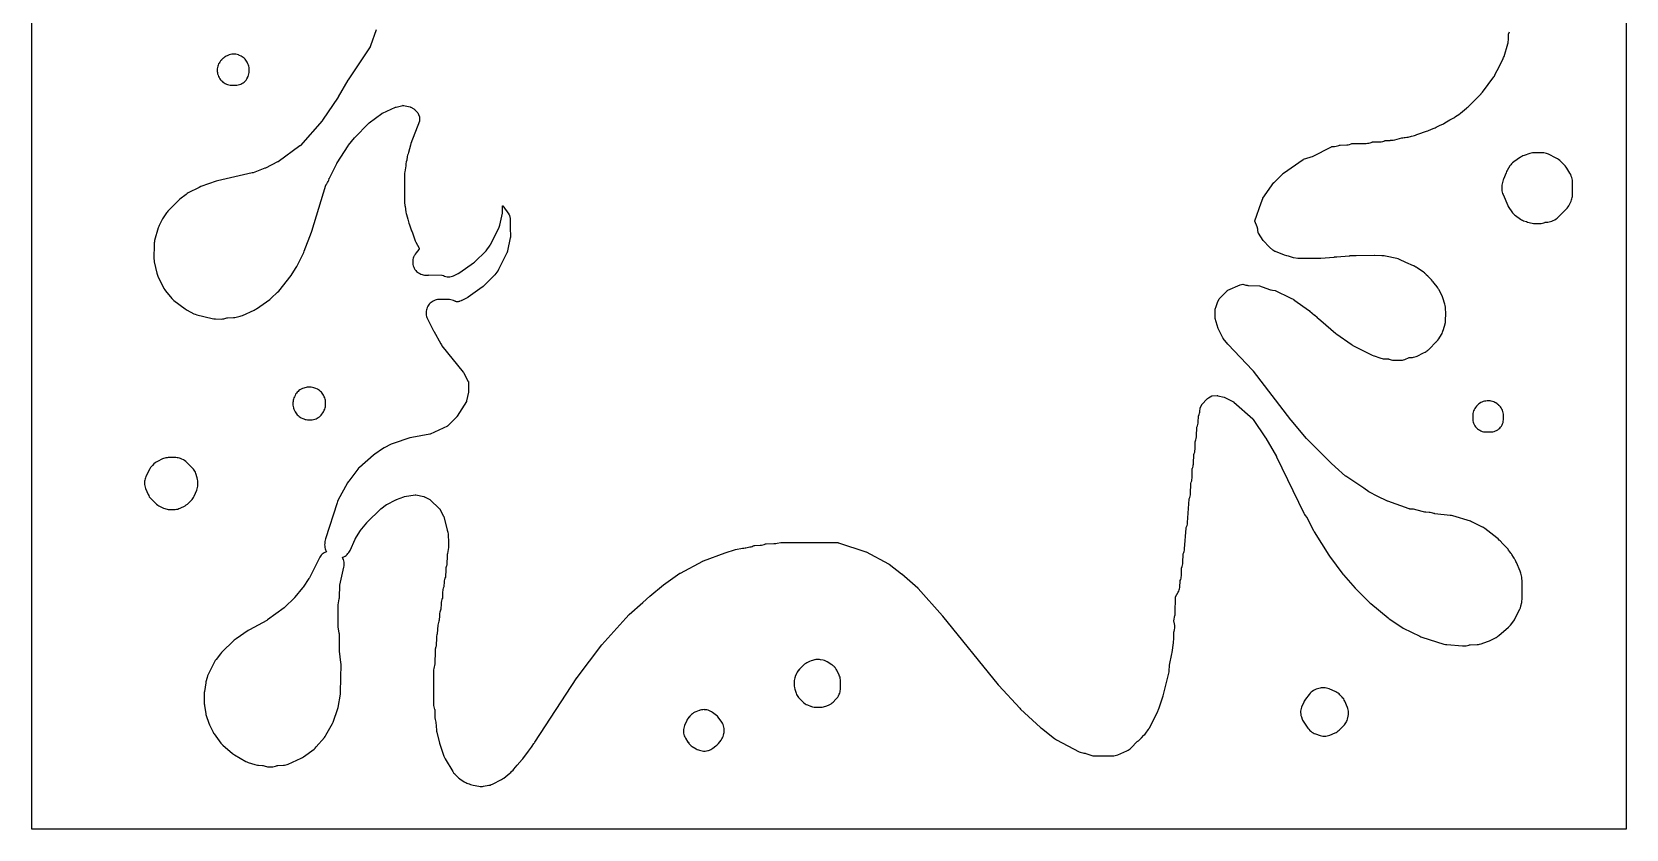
# Model space of a CAD drawing. Header units: millimetres. Extents: x 0 to 300, y 0 to 300.
# Drawn here: x 0 to 300, y 0 to 150 of the extents above; entities that cross this region are included whole.
import ezdxf

# ---------------------------------------------------------------- set-up
doc = ezdxf.new("R2010")
doc.units = ezdxf.units.MM
doc.layers.add('CUT', color=7, linetype='CONTINUOUS')

msp = doc.modelspace()

# ---------------------------------------------------------------- linework, layer by layer
at = {"layer": 'CUT'}
for points in [[(0.0614, 0), (0.0029, 0.0029), (0, 0.0614), (0, 299.9386), (0.0029, 299.9971), (0.0614, 300), (299.9021, 300), (299.9605, 299.9971), (299.9634, 299.9386), (299.9634, 0.0614), (299.9605, 0.0029), (299.9021, 0)], [(36.3685, 140.2598), (36.5913, 140.1548), (36.8235, 140.0722), (37.0627, 140.0129), (37.3065, 139.9774), (37.5526, 139.9661), (37.7738, 139.9669), (38.3242, 139.9675), (38.5762, 139.9805), (38.8255, 140.0189), (39.0698, 140.0822), (39.3064, 140.1697), (39.5329, 140.2807), (39.7472, 140.414), (39.9469, 140.5681), (40.13, 140.7416), (40.2948, 140.9327), (40.4394, 141.1394), (40.5625, 141.3597), (40.564, 141.3629), (40.5928, 141.41), (40.7003, 141.6332), (40.7851, 141.8658), (40.8465, 142.1057), (40.8839, 142.3505), (40.8968, 142.5978), (40.8976, 142.8586), (40.8881, 143.0839), (40.8856, 143.1025), (40.8855, 143.1046), (40.8779, 143.1604), (40.8583, 143.3073), (40.8571, 143.3127), (40.8548, 143.3293), (40.8039, 143.5503), (40.7331, 143.7658), (40.6432, 143.9739), (40.4927, 144.2828), (40.3803, 144.4885), (40.249, 144.6828), (40.1002, 144.864), (39.935, 145.0304), (39.7549, 145.1806), (39.5616, 145.3133), (39.3567, 145.4272), (39.3534, 145.4289), (39.0837, 145.5627), (38.9344, 145.6276), (38.8538, 145.6626), (38.8533, 145.6628), (38.8497, 145.6644), (38.6158, 145.7387), (38.6133, 145.7395), (38.6066, 145.7416), (38.3569, 145.7937), (38.1031, 145.82), (37.848, 145.8203), (37.5942, 145.7947), (37.3443, 145.7433), (37.101, 145.6667), (36.8667, 145.5657), (36.7508, 145.5085), (36.5681, 145.4206), (36.3389, 145.2953), (36.3133, 145.2775), (36.3074, 145.2742), (36.2655, 145.2444), (36.1241, 145.1466), (36.1066, 145.1316), (36.0907, 145.1203), (35.9957, 145.0363), (35.926, 144.9764), (35.9012, 144.9527), (35.8915, 144.9442), (35.8684, 144.9215), (35.7342, 144.7934), (35.6823, 144.7384), (35.6756, 144.7318), (35.6719, 144.7282), (35.647, 144.701), (35.5548, 144.6033), (35.5415, 144.5858), (35.4968, 144.5371), (35.3424, 144.3289), (35.2104, 144.1058), (35.138, 143.9675), (35.0368, 143.7494), (34.9571, 143.5226), (34.8995, 143.2892), (34.8645, 143.0513), (34.8526, 142.8112), (34.8638, 142.5711), (34.8981, 142.3331), (34.955, 142.0995), (35.0341, 141.8725), (35.1355, 141.6212), (35.241, 141.3932), (35.3689, 141.177), (35.5178, 140.9748), (35.6862, 140.7885), (35.6866, 140.7881), (35.7764, 140.6983), (35.959, 140.5329), (36.157, 140.3863)], [(278.4589, 116.1181), (278.6005, 115.9241), (278.76, 115.7445), (278.9361, 115.5811), (279.1269, 115.4354), (280.0852, 114.7741), (280.2761, 114.6546), (280.477, 114.5529), (280.6862, 114.4696), (281.1899, 114.295), (281.4236, 114.2265), (282.259, 114.0254), (282.552, 113.973), (282.8492, 113.9559), (283.7144, 113.9576), (283.9669, 113.9709), (284.2168, 114.0096), (284.4615, 114.0734), (284.6985, 114.1616), (284.7407, 114.1798), (284.7566, 114.1862), (284.7903, 114.1974), (284.8251, 114.2025), (284.8424, 114.204), (285.2244, 114.227), (285.48, 114.2557), (285.7312, 114.3104), (285.9755, 114.3907), (286.2103, 114.4957), (286.5451, 114.6665), (286.7712, 114.7972), (286.9824, 114.9508), (287.1764, 115.1256), (288.6917, 116.6408), (288.8727, 116.8426), (289.0308, 117.0628), (289.1641, 117.2988), (289.599, 118.1766), (289.6915, 118.3871), (289.7642, 118.6051), (289.8166, 118.8288), (289.8483, 119.0565), (289.8589, 119.2861), (289.8593, 121.8117), (289.8459, 122.0705), (289.8058, 122.3265), (289.7394, 122.577), (289.6407, 122.884), (289.5309, 123.1658), (289.388, 123.4322), (288.8332, 124.331), (288.6646, 124.5713), (288.469, 124.7902), (287.4702, 125.7839), (287.2718, 125.9612), (287.0557, 126.1165), (286.8243, 126.248), (285.3901, 126.9645), (285.1796, 127.0578), (284.9615, 127.1313), (284.7375, 127.1845), (284.5095, 127.2168), (284.2796, 127.228), (282.6087, 127.2325), (282.3451, 127.2193), (282.0844, 127.1784), (281.8295, 127.1102), (280.7807, 126.7695), (280.55, 126.6818), (280.3291, 126.5717), (280.1201, 126.4403), (278.8091, 125.5232), (278.6042, 125.3634), (278.417, 125.1832), (278.2495, 124.9845), (278.1036, 124.7695), (277.5729, 123.893), (277.4697, 123.7048), (277.383, 123.5085), (276.9132, 122.3068), (276.8572, 122.1482), (276.7013, 121.6536), (276.6359, 121.4005), (276.5972, 121.142), (276.5858, 120.8808), (276.5902, 120.3618), (276.6051, 120.1095), (276.6454, 119.8599), (276.7107, 119.6157), (276.8004, 119.3794), (277.6887, 117.3527), (277.7817, 117.1628), (277.8904, 116.9815)], [(51.6106, 77.0487), (51.8353, 77.0183), (52.0618, 77.0085), (52.4907, 77.0092), (52.7392, 77.022), (52.9852, 77.0595), (53.2262, 77.1212), (53.4599, 77.2065), (53.684, 77.3147), (53.8962, 77.4446), (54.0944, 77.595), (54.2767, 77.7643), (54.4141, 77.9052), (54.585, 78.0999), (54.7349, 78.3111), (54.8621, 78.5368), (55.0014, 78.8168), (55.0944, 79.0278), (55.1677, 79.2464), (55.2204, 79.4708), (55.2523, 79.6991), (55.263, 79.9294), (55.2631, 80.2319), (55.2525, 80.4622), (55.2208, 80.6906), (55.1681, 80.9151), (55.095, 81.1338), (55.0021, 81.3448), (54.8622, 81.6264), (54.7492, 81.8297), (54.6177, 82.0215), (54.469, 82.2004), (54.3043, 82.3646), (54.125, 82.5128), (53.9328, 82.6438), (53.7292, 82.7563), (53.4552, 82.8914), (53.2455, 82.9832), (53.0283, 83.0554), (52.8054, 83.1074), (52.5786, 83.1388), (52.35, 83.1494), (52.0432, 83.1495), (51.8896, 83.1424), (51.8128, 83.1389), (51.7944, 83.1363), (51.5844, 83.1072), (51.36, 83.0545), (51.359, 83.0542), (51.1413, 82.9814), (50.9302, 82.8885), (50.6519, 82.7502), (50.6487, 82.7486), (50.4454, 82.6355), (50.2535, 82.5041), (50.0747, 82.3554), (49.9104, 82.1907), (49.7622, 82.0114), (49.6313, 81.8192), (49.5188, 81.6156), (49.3882, 81.3508), (49.2951, 81.1378), (49.2915, 81.1294), (49.219, 80.9138), (49.1664, 80.6925), (49.1342, 80.4673), (49.1226, 80.2402), (49.121, 79.9657), (49.1302, 79.7364), (49.1604, 79.509), (49.2113, 79.2853), (49.2198, 79.2594), (49.2319, 79.2092), (49.3058, 78.9923), (49.3994, 78.783), (49.527, 78.5292), (49.6414, 78.3261), (49.7741, 78.1345), (49.9241, 77.9561), (50.0901, 77.7924), (50.2706, 77.645), (50.4641, 77.5149), (50.6688, 77.4035), (50.9658, 77.2593), (51.1741, 77.1697), (51.3896, 77.0993)], [(271.7964, 75.5092), (271.8137, 75.4928), (271.8238, 75.4814), (271.9289, 75.3839), (271.9781, 75.3373), (271.9838, 75.333), (272.0064, 75.312), (272.205, 75.1616), (272.4176, 75.0317), (272.642, 74.9236), (272.8761, 74.8383), (273.1175, 74.7768), (273.3638, 74.7396), (273.6126, 74.7272), (274.4089, 74.7269), (274.6538, 74.7389), (274.8964, 74.7748), (275.1343, 74.8343), (275.3652, 74.9168), (275.5869, 75.0216), (275.7973, 75.1475), (275.9944, 75.2935), (276.1762, 75.4581), (276.341, 75.6396), (276.4872, 75.8365), (276.6134, 76.0467), (276.7185, 76.2683), (276.8013, 76.4992), (276.8611, 76.737), (276.8973, 76.9795), (276.9095, 77.2244), (276.9095, 77.2296), (276.9101, 77.7661), (276.9101, 77.8075), (276.8974, 78.0619), (276.8589, 78.3136), (276.7949, 78.5601), (276.7063, 78.7989), (276.5937, 79.0273), (276.4586, 79.2432), (276.3021, 79.4441), (276.1261, 79.6282), (276.0246, 79.724), (276.0088, 79.7401), (275.9985, 79.7485), (275.8555, 79.8835), (275.6736, 80.0394), (275.4776, 80.1772), (275.2693, 80.2956), (275.0506, 80.3935), (274.8236, 80.47), (274.5903, 80.5244), (274.3528, 80.5563), (274.1134, 80.5653), (273.816, 80.5621), (273.5652, 80.5469), (273.3172, 80.5065), (273.0745, 80.4415), (272.8396, 80.3525), (272.6156, 80.2407), (272.6147, 80.2403), (272.4023, 80.1061), (272.2045, 79.9512), (272.0231, 79.7773), (271.8099, 79.5512), (271.8062, 79.5472), (271.6401, 79.3519), (271.4949, 79.1405), (271.3721, 78.9154), (271.2729, 78.6789), (271.1986, 78.4335), (271.1498, 78.1817), (271.127, 77.9263), (271.1046, 77.3315), (271.1077, 77.0813), (271.1358, 76.8327), (271.1886, 76.5882), (271.2656, 76.3502), (271.366, 76.121), (271.4887, 75.903), (271.6327, 75.6984)], [(22.2368, 62.3566), (22.3941, 62.1824), (23.253, 61.3172), (23.4514, 61.1377), (23.6678, 60.9804), (23.8998, 60.8471), (24.7739, 60.4054), (24.9841, 60.3111), (25.2021, 60.2365), (25.426, 60.1824), (25.6539, 60.149), (25.8839, 60.1368), (26.7533, 60.1307), (26.9851, 60.1399), (27.2149, 60.1704), (27.441, 60.2222), (27.6613, 60.2947), (27.8739, 60.3872), (28.8139, 60.8494), (29.0524, 60.9834), (29.2748, 61.1426), (29.4785, 61.3251), (30.0002, 61.8468), (30.1589, 62.0212), (30.3005, 62.2099), (30.4237, 62.411), (30.5273, 62.6229), (31.0356, 63.799), (31.1228, 64.032), (31.1864, 64.2726), (31.2258, 64.5183), (31.2405, 64.7667), (31.2454, 65.2727), (31.2334, 65.5428), (31.1923, 65.8099), (31.1226, 66.0711), (30.8416, 66.9334), (30.759, 67.1518), (30.6563, 67.3616), (30.5345, 67.561), (30.3946, 67.748), (30.2378, 67.9212), (29.1697, 68.996), (28.9666, 69.1791), (28.7448, 69.3389), (28.5069, 69.4736), (28.1857, 69.6328), (27.9763, 69.7249), (27.7593, 69.7975), (27.5366, 69.85), (27.31, 69.8819), (27.0815, 69.8929), (25.6713, 69.8964), (25.4459, 69.8868), (25.2223, 69.8569), (25.0024, 69.807), (24.7878, 69.7374), (24.5803, 69.6488), (23.6346, 69.1934), (23.3936, 69.0605), (23.1687, 68.902), (22.9626, 68.7196), (22.6719, 68.4325), (22.4903, 68.2326), (22.3313, 68.0143), (22.1968, 67.7802), (21.4589, 66.318), (21.3648, 66.1081), (21.2904, 65.8904), (21.2364, 65.6668), (21.2031, 65.4392), (21.1909, 65.2094), (21.1899, 65.0745), (21.2014, 64.8166), (21.2394, 64.5613), (21.3036, 64.3112), (21.3932, 64.0692), (21.8718, 62.9561), (21.9745, 62.7451), (22.0965, 62.5447)], [(143.4897, 26.5894), (143.4933, 26.5682), (143.5631, 26.3156), (143.811, 25.5729), (143.8936, 25.3585), (143.9956, 25.1527), (144.116, 24.9571), (144.2539, 24.7734), (144.4081, 24.6031), (145.0861, 23.92), (145.2741, 23.749), (145.4784, 23.5979), (145.6971, 23.4684), (145.9278, 23.3617), (146.4808, 23.1394), (146.5441, 23.1174), (146.706, 23.0611), (146.8629, 23.0228), (146.9376, 23.0046), (147.1735, 22.9704), (147.4116, 22.9589), (148.4525, 22.9581), (148.6871, 22.969), (148.9197, 23.0018), (149.1482, 23.0564), (149.3706, 23.1321), (149.9068, 23.3433), (150.1401, 23.4493), (150.3613, 23.5787), (150.5681, 23.7299), (150.7583, 23.9016), (151.2831, 24.4264), (151.4673, 24.6321), (151.6277, 24.8569), (151.7622, 25.0981), (151.8987, 25.3777), (151.9888, 25.586), (152.0597, 25.8015), (152.1107, 26.0226), (152.1415, 26.2475), (152.1518, 26.4741), (152.1516, 27.8913), (152.1412, 28.1183), (152.1103, 28.3433), (152.0591, 28.5646), (151.988, 28.7804), (151.8976, 28.9888), (151.461, 29.8821), (151.3402, 30.1009), (151.2855, 30.18), (151.1981, 30.3065), (151.124, 30.3936), (151.0361, 30.497), (151.031, 30.5024), (151.0292, 30.5044), (150.9358, 30.5952), (150.8702, 30.6591), (150.7747, 30.7367), (150.6981, 30.7991), (150.6233, 30.8496), (150.5143, 30.9233), (149.6464, 31.4551), (149.64, 31.4591), (149.3952, 31.591), (149.1372, 31.6948), (148.8693, 31.7694), (148.4123, 31.8697), (148.1846, 31.9087), (147.9543, 31.9265), (147.7233, 31.923), (147.4936, 31.8982), (147.4785, 31.8951), (147.4761, 31.8949), (147.3255, 31.8641), (147.2673, 31.8523), (147.2655, 31.8519), (147.2522, 31.8492), (146.8648, 31.7514), (146.597, 31.6676), (146.3402, 31.5543), (146.3392, 31.5538), (145.8235, 31.2906), (145.8229, 31.2904), (145.6039, 31.1643), (145.3988, 31.0167), (145.2096, 30.8492), (144.441, 30.0963), (144.275, 29.917), (144.272, 29.913), (144.2696, 29.9104), (144.1217, 29.7151), (143.9936, 29.5062), (143.8866, 29.2857), (143.6302, 28.6842), (143.6226, 28.6633), (143.5385, 28.4363), (143.4756, 28.1951), (143.4371, 27.9488), (143.4233, 27.6999), (143.4204, 27.1779), (143.4335, 26.908), (143.4757, 26.6411)], [(239.0104, 20.7097), (239.092, 20.5081), (239.1909, 20.3145), (239.3061, 20.1301), (240.0818, 19.0021), (240.2505, 18.7837), (240.4422, 18.5852), (240.6547, 18.4091), (240.8405, 18.2716), (241.0541, 18.1298), (241.2811, 18.0107), (241.5191, 17.9155), (242.4155, 17.6091), (242.6681, 17.5374), (242.9269, 17.4925), (243.1889, 17.475), (243.4513, 17.4851), (243.7112, 17.5227), (243.9657, 17.5873), (244.212, 17.6783), (245.2111, 18.1081), (245.4187, 18.209), (245.6161, 18.3286), (245.8016, 18.4659), (245.9736, 18.6197), (246.813, 19.4429), (246.9726, 19.6148), (247.1154, 19.8009), (247.24, 19.9995), (247.2671, 20.0475), (247.3679, 20.2466), (247.4507, 20.4539), (247.5146, 20.6677), (247.6662, 21.2725), (247.7223, 21.5732), (247.7413, 21.8785), (247.7413, 21.9268), (247.7287, 22.1794), (247.6907, 22.4294), (247.6276, 22.6742), (247.5401, 22.9115), (247.0403, 24.0808), (246.9406, 24.2872), (246.8225, 24.4836), (246.6868, 24.6684), (246.5348, 24.84), (246.1161, 25.2711), (245.9447, 25.4317), (245.759, 25.5755), (245.5606, 25.7013), (245.3513, 25.8079), (244.0947, 26.3751), (243.8539, 26.4691), (243.6047, 26.5378), (243.3497, 26.5803), (243.0917, 26.5963), (243.038, 26.5969), (242.8228, 26.5898), (242.609, 26.5642), (242.3982, 26.5204), (241.897, 26.3933), (241.631, 26.3098), (241.3759, 26.1973), (241.135, 26.057), (240.9209, 25.9159), (240.7005, 25.7524), (240.4992, 25.5658), (240.3197, 25.3583), (239.6339, 24.4716), (239.5072, 24.292), (239.3968, 24.102), (239.3035, 23.9029), (238.9036, 22.9423), (238.8155, 22.6948), (238.7539, 22.4394), (238.7194, 22.179), (238.7125, 21.9164), (238.7331, 21.6546), (238.7811, 21.3963), (238.8559, 21.1445)], [(123.6182, 16.1189), (123.7265, 15.9905), (123.7929, 15.9251), (123.8905, 15.829), (124.0686, 15.6832), (124.2594, 15.5544), (124.9779, 15.1162), (125.1833, 15.0038), (125.3983, 14.9111), (125.621, 14.8389), (125.8587, 14.774), (126.1208, 14.7173), (126.3875, 14.689), (126.6557, 14.6895), (126.9223, 14.7187), (127.1842, 14.7762), (127.2921, 14.8061), (127.5137, 14.8787), (127.7276, 14.9717), (127.9319, 15.0842), (128.1248, 15.2152), (128.7022, 15.6481), (128.8777, 15.7926), (129.0394, 15.9524), (129.1858, 16.1263), (129.6736, 16.7619), (129.8202, 16.9747), (129.944, 17.2016), (130.0437, 17.4401), (130.1182, 17.6875), (130.1854, 17.9611), (130.2317, 18.198), (130.2548, 18.4384), (130.2546, 18.6798), (130.2312, 18.9201), (130.1847, 19.157), (130.115, 19.4393), (130.0427, 19.6793), (129.9469, 19.9108), (129.8283, 20.1316), (129.6882, 20.3394), (129.277, 20.8879), (129.1325, 21.0634), (128.9727, 21.2251), (128.7988, 21.3715), (128.0823, 21.9214), (127.8519, 22.0787), (127.6054, 22.2093), (127.3459, 22.3116), (127.2184, 22.3538), (126.9825, 22.4192), (126.7414, 22.4613), (126.5704, 22.4741), (126.4973, 22.4796), (126.2525, 22.4739), (126.0095, 22.4443), (125.9834, 22.4385), (125.7706, 22.3911), (125.6179, 22.3411), (125.538, 22.3148), (124.9539, 22.091), (124.948, 22.0887), (124.7182, 21.9871), (124.4998, 21.863), (124.2949, 21.7175), (124.1057, 21.5523), (123.8059, 21.2626), (123.6437, 21.0904), (123.6265, 21.0682), (123.5979, 21.0375), (123.4527, 20.8483), (123.3261, 20.646), (123.2194, 20.4327), (122.7917, 19.4642), (122.7039, 19.236), (122.6389, 19.0003), (122.5972, 18.7593), (122.5793, 18.5154), (122.5852, 18.271), (122.6151, 18.0282), (122.6685, 17.7896), (122.7449, 17.5573), (122.8437, 17.3336), (122.9638, 17.1207), (122.9687, 17.1129), (123.4465, 16.3553), (123.4636, 16.3307), (123.5781, 16.1665)]]:
    msp.add_lwpolyline(points, close=True, dxfattribs=at)
msp.add_lwpolyline([(64.7829, 150.3714), (63.7065, 147.3475), (63.6979, 147.3254), (63.6536, 147.2366), (63.6411, 147.2165), (59.528, 141.0025), (59.455, 140.8853), (57.642, 137.7873), (57.6226, 137.7553), (57.6022, 137.7238), (54.704, 133.407), (54.659, 133.3444), (54.6102, 133.2848), (50.5425, 128.6312), (50.5273, 128.6148), (50.4581, 128.5518), (50.4403, 128.5383), (46.3192, 125.5737), (46.3149, 125.5708), (46.2486, 125.5303), (46.2325, 125.5218), (43.9622, 124.3842), (43.9038, 124.3569), (43.8441, 124.3327), (41.6367, 123.5063), (41.5567, 123.4795), (41.4751, 123.4583), (34.9445, 122.0036), (34.6426, 121.9161), (31.7579, 120.8794), (31.4535, 120.7466), (29.4227, 119.6947), (29.2089, 119.5702), (29.0085, 119.4252), (27.8622, 118.5059), (27.6519, 118.3168), (25.5933, 116.2429), (25.4626, 116.1006), (25.3432, 115.9487), (24.8011, 115.2004), (24.6892, 115.0321), (24.5912, 114.8553), (23.9508, 113.5798), (23.856, 113.3668), (23.7815, 113.1459), (23.0913, 110.7342), (23.0396, 110.5173), (23.0074, 110.2966), (22.9949, 110.074), (22.9641, 107.2903), (22.9772, 107.006), (23.0224, 106.725), (23.4906, 104.5985), (23.544, 104.3967), (23.614, 104.2), (23.7002, 104.0099), (24.851, 101.7291), (24.9841, 101.4972), (25.1411, 101.2808), (26.3009, 99.8504), (26.5059, 99.6268), (26.7365, 99.4296), (28.8109, 97.8636), (28.9983, 97.7351), (29.1966, 97.6241), (30.4917, 96.9747), (30.7457, 96.8645), (31.0103, 96.783), (33.9417, 96.0557), (34.2304, 96.0019), (34.5234, 95.9822), (35.6338, 95.9732), (35.8607, 95.9817), (36.0859, 96.0107), (36.3076, 96.06), (36.5238, 96.1293), (36.6818, 96.1879), (36.7014, 96.1946), (36.7434, 96.2052), (36.7863, 96.2114), (36.8069, 96.2127), (37.955, 96.2542), (38.2061, 96.276), (38.4537, 96.323), (39.1904, 96.5016), (39.407, 96.5646), (39.617, 96.6468), (41.8181, 97.6254), (42.0382, 97.7367), (42.2464, 97.869), (44.7482, 99.6392), (45.031, 99.8722), (46.2166, 101.0047), (46.4377, 101.2454), (48.8085, 104.1922), (48.9949, 104.4575), (49.7523, 105.6992), (49.8529, 105.8808), (51.1632, 108.4949), (51.2613, 108.717), (52.6422, 112.3039), (52.7017, 112.4773), (55.3359, 121.1743), (55.3412, 121.1903), (55.3543, 121.2232), (55.3728, 121.2529), (55.3827, 121.2669), (55.5018, 121.4266), (55.645, 121.6408), (55.7654, 121.8687), (55.8618, 122.1077), (55.933, 122.3554), (55.9432, 122.3995), (55.9569, 122.4452), (55.9665, 122.4694), (55.9769, 122.4914), (57.353, 125.2387), (57.3834, 125.2956), (57.4169, 125.3509), (59.4849, 128.5716), (59.522, 128.6261), (59.562, 128.6784), (60.6711, 130.0517), (60.7114, 130.0992), (60.7542, 130.1445), (63.346, 132.7539), (63.4104, 132.8141), (63.4789, 132.8695), (65.84, 134.6401), (65.8578, 134.6526), (65.9364, 134.6989), (65.956, 134.7084), (68.4474, 135.8224), (68.4628, 135.8288), (68.5288, 135.8518), (68.5448, 135.8563), (69.7884, 136.1739), (69.8068, 136.1781), (69.8458, 136.1841), (69.8848, 136.1786), (69.9033, 136.1746), (71.1455, 135.874), (71.1683, 135.8677), (71.2613, 135.8328), (71.2826, 135.8226), (71.8669, 135.5182), (71.8853, 135.508), (71.9219, 135.4836), (71.9443, 135.4648), (71.9556, 135.4554), (71.9706, 135.4407), (72.0154, 135.3941), (72.5379, 134.8518), (72.5519, 134.8364), (72.5787, 134.8019), (72.6016, 134.7647), (72.6111, 134.7462), (72.8909, 134.1597), (72.8989, 134.1418), (72.9128, 134.1032), (72.9186, 134.0627), (72.9199, 134.0431), (72.936, 133.6537), (72.9489, 133.3438), (72.9492, 133.3241), (72.9468, 133.2831), (72.9361, 133.2435), (72.9296, 133.2249), (71.3126, 128.9729), (71.2236, 128.6888), (70.8783, 127.3035), (70.7727, 127.033), (70.6926, 126.7923), (70.6373, 126.5447), (70.5242, 125.8825), (70.4399, 125.5441), (70.379, 125.1975), (70.3354, 124.7766), (70.1414, 123.641), (70.1149, 123.4331), (70.1058, 123.2238), (70.1048, 122.5539), (70.0962, 122.471), (70.0832, 122.1752), (70.1024, 120.9034), (70.0985, 118.1549), (70.1234, 117.7997), (70.139, 117.6894), (70.1442, 117.5654), (70.1932, 117.2669), (70.2088, 117.1984), (70.3682, 116.0762), (70.41, 115.8542), (70.4717, 115.6369), (70.4727, 115.6339), (70.4736, 115.6308), (70.7605, 114.7685), (70.9339, 114.005), (71.022, 113.7053), (71.4253, 112.5946), (71.5212, 112.3665), (71.6212, 112.1819), (72.0534, 110.883), (72.1358, 110.6687), (72.2376, 110.4629), (72.8755, 109.3087), (72.9004, 109.2582), (72.9004, 109.2556), (72.8835, 109.1996), (72.8753, 109.1764), (72.8737, 109.1721), (72.8701, 109.1618), (72.8619, 109.1385), (72.8556, 109.1219), (72.8403, 109.0886), (72.8195, 109.0588), (72.8083, 109.0448), (72.2881, 108.4256), (72.1163, 108.1954), (71.9721, 107.9471), (71.921, 107.8462), (71.8225, 107.6259), (71.7457, 107.3972), (71.6913, 107.1621), (71.6598, 106.9228), (71.6516, 106.6817), (71.6666, 106.4408), (71.7048, 106.2025), (71.7657, 105.9691), (71.8489, 105.7425), (71.9536, 105.5251), (72.0787, 105.3188), (72.2232, 105.1254), (72.3856, 104.947), (72.5644, 104.785), (72.7581, 104.641), (72.9647, 104.5163), (73.1824, 104.4122), (73.4091, 104.3295), (73.6427, 104.269), (73.8811, 104.2314), (74.122, 104.2169), (74.3631, 104.2258), (74.5953, 104.2568), (74.6373, 104.2605), (74.6559, 104.2608), (77.1057, 104.2448), (77.1259, 104.2441), (77.1674, 104.2396), (77.2071, 104.2267), (77.2258, 104.219), (77.4183, 104.1339), (77.6491, 104.0453), (77.8874, 103.9799), (78.131, 103.9384), (78.3776, 103.9211), (78.6246, 103.9282), (78.8698, 103.9597), (79.1106, 104.0153), (79.3448, 104.0944), (79.57, 104.1962), (80.234, 104.5368), (80.5384, 104.7214), (83.1207, 106.5514), (83.2751, 106.6701), (83.4198, 106.8004), (85.342, 108.673), (85.4933, 108.8341), (85.6298, 109.0079), (86.1125, 109.6818), (86.2222, 109.8486), (86.3182, 110.0236), (87.8327, 113.0662), (87.9175, 113.2559), (87.9862, 113.452), (88.0384, 113.6531), (88.524, 115.9043), (88.5689, 116.1941), (88.5796, 116.4871), (88.563, 117.229), (88.5644, 117.2818), (88.5975, 117.2406), (89.7352, 115.6746), (89.771, 115.6226), (89.7843, 115.6022), (89.8459, 115.4964), (89.8951, 115.3881), (89.9331, 115.2755), (89.9595, 115.1596), (89.9746, 115.038), (89.9764, 115.0137), (89.9794, 114.9507), (90.0208, 113.0947), (90.0546, 111.5756), (90.0541, 111.5023), (90.0531, 111.4741), (90.0392, 111.3282), (90.0348, 111.3003), (90.0215, 111.2282), (89.492, 108.7734), (89.48, 108.7229), (89.475, 108.7035), (89.4456, 108.6069), (89.4083, 108.5132), (89.4001, 108.4949), (89.3779, 108.4479), (87.7954, 105.2686), (87.7723, 105.2244), (87.763, 105.2075), (87.7116, 105.122), (87.701, 105.1059), (87.6727, 105.0648), (87.1035, 104.2701), (87.0704, 104.2259), (87.0572, 104.2092), (86.9852, 104.1254), (86.9706, 104.1098), (86.9319, 104.0704), (84.9276, 102.1179), (84.8921, 102.0846), (84.8781, 102.072), (84.8033, 102.0097), (84.7884, 101.9982), (84.7492, 101.9693), (82.112, 100.1005), (82.0376, 100.0516), (81.9702, 100.0107), (81.8925, 99.9673), (80.9184, 99.4676), (80.8617, 99.4403), (80.8108, 99.4173), (80.7527, 99.3929), (80.5424, 99.3106), (80.4845, 99.2895), (80.4619, 99.282), (80.3468, 99.2495), (80.2324, 99.2292), (80.1166, 99.2203), (80.0005, 99.2228), (79.8852, 99.2367), (79.7718, 99.2619), (79.6582, 99.2993), (79.636, 99.3078), (79.579, 99.3313), (79.3133, 99.4487), (79.0743, 99.54), (78.8272, 99.6064), (78.5746, 99.6472), (78.3192, 99.662), (76.7882, 99.672), (76.5536, 99.6626), (76.3209, 99.6311), (76.0921, 99.5779), (75.8694, 99.5035), (75.757, 99.46), (75.5335, 99.3607), (75.3207, 99.2399), (75.1207, 99.0989), (74.9355, 98.9391), (74.7668, 98.7619), (74.6162, 98.569), (74.4852, 98.3624), (74.375, 98.1439), (74.2867, 97.9158), (74.2211, 97.68), (74.1789, 97.439), (74.1604, 97.1951), (74.1659, 96.9505), (74.1952, 96.7076), (74.2482, 96.4687), (74.3242, 96.2361), (74.4227, 96.0121), (75.5435, 93.7666), (75.5982, 93.6631), (76.9299, 91.281), (77.0401, 91.102), (77.1649, 90.9329), (81.1362, 86.0017), (81.1467, 85.988), (81.187, 85.9278), (81.1957, 85.9128), (82.1079, 84.2476), (82.1168, 84.2303), (82.1326, 84.1929), (82.1367, 84.1526), (82.1371, 84.1331), (82.1357, 82.3363), (82.1352, 82.3166), (82.1268, 82.2345), (82.1234, 82.2151), (81.7884, 80.5833), (81.7846, 80.5668), (81.7745, 80.533), (81.759, 80.5017), (81.7504, 80.487), (80.0473, 77.7002), (80.0348, 77.6809), (79.9752, 77.6052), (79.9595, 77.5885), (78.2617, 75.8865), (78.2493, 75.8746), (78.2217, 75.8515), (78.1908, 75.8337), (78.1752, 75.8261), (74.9547, 74.3357), (74.9395, 74.329), (74.9067, 74.3171), (74.876, 74.3088), (74.852, 74.3039), (71.4626, 73.6945), (71.1129, 73.6051), (67.9495, 72.5483), (67.6194, 72.4111), (66.2574, 71.7268), (65.9834, 71.5667), (64.5143, 70.5776), (64.2501, 70.3727), (61.6387, 68.0526), (61.47, 67.8879), (61.3176, 67.708), (59.6122, 65.491), (59.4966, 65.3277), (59.3945, 65.1555), (57.594, 61.8249), (57.4934, 61.6162), (57.4126, 61.3992), (55.2407, 54.6239), (55.1734, 54.3678), (55.1335, 54.106), (55.0951, 53.7175), (55.0831, 53.4751), (55.0946, 53.2327), (55.1295, 52.9925), (55.1876, 52.7569), (55.2682, 52.528), (55.3707, 52.308), (55.4427, 52.186), (55.234, 52.1023), (55.0193, 51.9909), (54.8163, 51.8593), (54.627, 51.7087), (54.4532, 51.5406), (54.2964, 51.3564), (54.1582, 51.1579), (54.0397, 50.947), (52.2168, 47.2977), (52.1796, 47.2288), (52.1379, 47.1624), (51.0163, 45.4961), (50.9827, 45.4487), (50.9469, 45.4029), (49.4778, 43.6165), (49.435, 43.5673), (49.3897, 43.5205), (47.5888, 41.7562), (47.526, 41.6989), (47.4593, 41.6461), (44.3371, 39.3464), (44.2658, 39.2977), (44.1913, 39.2542), (40.9275, 37.503), (40.7096, 37.3715), (38.42, 35.8241), (38.2397, 35.6901), (38.0721, 35.5404), (35.7, 33.2212), (35.4814, 32.9774), (34.6504, 31.919), (34.5066, 31.7158), (34.3838, 31.4994), (33.1576, 29.0639), (33.0474, 28.8111), (32.9656, 28.5477), (32.7577, 27.7183), (32.7124, 27.4951), (32.4602, 25.8768), (32.4374, 25.6791), (32.4304, 25.4803), (32.4393, 23.5628), (32.4479, 23.3665), (32.4719, 23.1715), (32.7049, 21.7448), (32.7454, 21.5474), (32.8016, 21.354), (33.2762, 19.9365), (33.4146, 19.6046), (34.0992, 18.2469), (34.1963, 18.0721), (34.3071, 17.9056), (35.5479, 16.1932), (35.7318, 15.9682), (35.9406, 15.766), (37.7209, 14.2322), (37.9172, 14.0795), (38.1277, 13.9469), (40.2553, 12.751), (40.4717, 12.6428), (40.6975, 12.556), (41.9718, 12.1359), (42.1958, 12.0735), (42.4246, 12.0321), (42.6562, 12.0121), (43.392, 11.9832), (43.4125, 11.9818), (43.455, 11.9756), (43.4966, 11.965), (43.516, 11.9584), (43.7061, 11.8878), (43.9175, 11.8198), (44.134, 11.7709), (44.354, 11.7413), (44.5758, 11.7314), (45.1364, 11.7313), (45.3637, 11.7416), (45.5891, 11.7725), (45.8108, 11.8238), (46.0269, 11.8951), (46.1701, 11.9497), (46.1895, 11.9564), (46.231, 11.9674), (46.2734, 11.974), (46.2938, 11.9755), (47.3163, 12.0246), (47.5515, 12.0471), (47.7835, 12.0916), (48.0103, 12.1579), (48.2298, 12.2453), (50.6822, 13.3586), (50.9163, 13.4801), (51.1363, 13.6257), (53.0887, 15.071), (53.3068, 15.2526), (53.503, 15.4577), (55.0398, 17.2589), (55.1863, 17.4483), (55.314, 17.6508), (56.5809, 19.8907), (56.6894, 20.1063), (56.7767, 20.3314), (57.5098, 22.532), (57.5985, 22.8801), (58.0496, 25.391), (58.0774, 25.5923), (58.0887, 25.7952), (58.1683, 31.0423), (58.1517, 31.3702), (57.9072, 33.4641), (57.9016, 33.5267), (57.8991, 33.5895), (57.8624, 36.4942), (57.8517, 36.6957), (57.8248, 36.8957), (57.6217, 38.0507), (57.6191, 38.0676), (57.6129, 38.1386), (57.6125, 38.1557), (57.6123, 42.0748), (57.6127, 42.0923), (57.6193, 42.1655), (57.622, 42.1828), (57.8276, 43.3181), (57.8543, 43.5057), (57.8667, 43.6948), (57.924, 45.7753), (57.9251, 45.7946), (57.9353, 45.8749), (57.9391, 45.8939), (58.7131, 49.2715), (58.7556, 49.5096), (58.775, 49.7507), (58.7709, 49.9925), (58.7435, 50.2328), (58.6931, 50.4694), (58.6199, 50.6999), (58.5249, 50.9223), (58.4177, 51.1183), (58.4877, 51.1416), (58.7094, 51.2403), (58.9205, 51.36), (59.119, 51.4996), (59.303, 51.6578), (59.4708, 51.8331), (59.6208, 52.0239), (59.7517, 52.2283), (59.862, 52.4444), (60.801, 54.5265), (60.8356, 54.5969), (60.8746, 54.665), (61.7066, 56.0128), (61.7482, 56.0757), (61.7936, 56.1358), (63.0062, 57.6437), (63.0501, 57.6953), (63.0967, 57.7443), (65.5738, 60.2044), (65.5773, 60.2078), (65.6325, 60.2554), (65.646, 60.2657), (66.7152, 61.0499), (66.7198, 61.0531), (66.7902, 61.0965), (66.8072, 61.1056), (68.4868, 61.945), (68.5346, 61.9677), (68.5835, 61.9882), (69.9828, 62.541), (70.0033, 62.5485), (70.0918, 62.5724), (70.1133, 62.5764), (72.1159, 62.8836), (72.1333, 62.8859), (72.1701, 62.8881), (72.2062, 62.8838), (72.2237, 62.8805), (73.7542, 62.5559), (73.7704, 62.5521), (73.8039, 62.5419), (73.8365, 62.5289), (73.8511, 62.5219), (74.8656, 62.0126), (74.8829, 62.0034), (74.9175, 61.9814), (74.9497, 61.9561), (74.9641, 61.9429), (76.6863, 60.2837), (76.7, 60.2698), (76.7265, 60.2387), (76.7496, 60.2051), (76.7595, 60.1883), (77.4708, 58.8975), (77.4732, 58.8928), (77.494, 58.847), (77.5024, 58.8229), (77.509, 58.8), (78.1663, 56.2756), (78.1949, 56.0758), (78.2458, 55.8597), (78.3529, 55.4807), (78.402, 53.8863), (78.4017, 53.6896), (78.4012, 53.4282), (78.401, 53.3073), (78.4005, 52.9912), (78.1882, 51.8721), (78.1583, 51.6693), (78.1451, 51.4648), (78.1058, 49.787), (78.105, 49.7695), (78.1008, 49.7329), (78.0903, 49.6981), (78.084, 49.6815), (78.0378, 49.5671), (77.9634, 49.3565), (77.9081, 49.14), (77.8724, 48.9196), (77.8564, 48.6968), (77.8258, 47.5505), (77.8246, 47.5283), (77.8181, 47.4823), (77.8064, 47.4373), (77.799, 47.4164), (77.7251, 47.2256), (77.6414, 46.9688), (77.5858, 46.7045), (77.5591, 46.4358), (77.5257, 45.6963), (77.5245, 45.6781), (77.5193, 45.6405), (77.5071, 45.6046), (77.5001, 45.5878), (77.4948, 45.5759), (77.4932, 45.5722), (77.4055, 45.3461), (77.3401, 45.1126), (77.2976, 44.8739), (77.2785, 44.6321), (77.2424, 43.4469), (77.2416, 43.4417), (77.2302, 43.3974), (77.223, 43.3768), (77.1485, 43.1818), (77.0651, 42.9218), (77.0106, 42.6542), (76.9856, 42.3823), (76.9486, 41.385), (76.9446, 41.3719), (76.9384, 41.3556), (76.8849, 41.2248), (76.8114, 41.0198), (76.7559, 40.8093), (76.7191, 40.5946), (76.701, 40.3776), (76.6997, 40.3446), (76.6972, 40.3141), (76.6882, 40.0531), (76.6611, 39.3683), (76.66, 39.3506), (76.6576, 39.3323), (76.6489, 39.3045), (76.6424, 39.288), (76.5808, 39.1401), (76.4925, 38.8921), (76.4308, 38.6361), (76.3964, 38.375), (76.2698, 36.7667), (76.2054, 36.5645), (76.1502, 36.2847), (76.1273, 36.0005), (76.0936, 34.5626), (76.0925, 34.5409), (76.0864, 34.4958), (76.0752, 34.4517), (76.0682, 34.4311), (76.0075, 34.2693), (75.9636, 34.1282), (75.9438, 34.0688), (75.9397, 34.0513), (75.9227, 33.9968), (75.9072, 33.915), (75.8933, 33.857), (75.8833, 33.7894), (75.8695, 33.7164), (75.8665, 33.6754), (75.8615, 33.6416), (75.8504, 33.456), (75.8486, 33.4317), (75.8485, 33.4242), (75.8128, 31.2178), (75.812, 31.1994), (75.8035, 31.1225), (75.8002, 31.1044), (75.6117, 30.1977), (75.5721, 29.9415), (75.5593, 29.6826), (75.5747, 23.5528), (75.5892, 23.2895), (75.6314, 23.0292), (75.6371, 23.0086), (75.6406, 22.9849), (75.698, 22.7538), (75.7772, 22.5291), (75.7796, 22.5232), (75.7866, 22.5048), (75.7982, 22.4654), (75.7988, 22.4621), (75.8032, 22.4259), (75.8042, 22.4068), (75.8399, 20.9284), (75.8615, 20.6553), (75.9129, 20.3863), (75.9934, 20.1245), (76.0021, 20.1007), (76.1262, 18.6288), (76.1506, 18.4325), (76.1904, 18.2389), (76.6944, 16.1996), (76.7505, 16.0065), (77.5198, 13.706), (77.6228, 13.4471), (77.7539, 13.2013), (79.1844, 10.8457), (79.3416, 10.6167), (79.4972, 10.4366), (79.5682, 10.3486), (79.7108, 10.1993), (79.8944, 10.0222), (80.1217, 9.7869), (80.2926, 9.6258), (80.4607, 9.4949), (80.4836, 9.4751), (80.6015, 9.3943), (81.0795, 9.0568), (81.3262, 8.9033), (81.5891, 8.7794), (81.6355, 8.7608), (81.8099, 8.6667), (82.0467, 8.5687), (82.2923, 8.4955), (82.3002, 8.4936), (82.547, 8.3944), (82.787, 8.3119), (83.0341, 8.254), (84.0958, 8.0619), (84.3202, 8.0317), (84.5465, 8.022), (84.7727, 8.0327), (84.9969, 8.0639), (85.9744, 8.2453), (86.205, 8.2994), (86.4294, 8.3752), (86.6456, 8.4718), (88.3475, 9.3315), (88.5666, 9.4564), (88.7719, 9.6028), (89.9373, 10.5252), (90.1088, 10.6741), (90.2423, 10.8132), (90.3335, 10.8879), (90.5301, 11.0674), (90.7066, 11.2668), (91.3345, 12.0574), (92.2291, 13.0784), (92.3634, 13.2457), (93.4149, 14.6769), (93.9848, 15.3945), (94.1181, 15.5789), (94.4525, 16.0891), (94.5771, 16.2588), (94.6547, 16.3707), (102.5491, 28.4427), (102.5721, 28.4765), (102.5961, 28.5095), (107.2592, 34.6899), (111.7528, 39.7025), (111.7534, 39.7031), (111.7679, 39.7176), (111.7693, 39.719), (112.405, 40.3547), (114.9542, 42.637), (116.2536, 43.8003), (118.814, 45.9508), (121.9439, 48.1283), (122.0027, 48.1667), (122.0165, 48.1747), (126.2357, 50.4366), (126.3098, 50.4731), (126.3152, 50.4755), (126.392, 50.5067), (130.4516, 51.9923), (132.3878, 52.597), (133.7211, 52.8359), (133.7322, 52.8366), (133.9776, 52.8643), (134.2191, 52.9161), (134.3222, 52.9436), (135.1116, 53.0851), (135.3153, 53.1304), (135.5144, 53.1926), (135.7077, 53.2711), (135.8763, 53.348), (135.8938, 53.3554), (135.9242, 53.3659), (135.9767, 53.3737), (135.9985, 53.3751), (137.0057, 53.4115), (137.2628, 53.4342), (137.5162, 53.4832), (137.7631, 53.558), (138.0256, 53.6527), (138.0456, 53.6592), (138.0883, 53.6696), (138.1319, 53.6753), (138.1529, 53.6763), (139.5953, 53.708), (139.7103, 53.7106), (139.987, 53.7321), (140.2597, 53.7841), (140.8904, 53.9412), (140.8956, 53.9424), (140.9451, 53.9507), (140.9704, 53.9527), (140.9942, 53.9532), (151.6283, 53.9082), (151.6488, 53.9076), (151.6913, 53.903), (151.7331, 53.8939), (151.7526, 53.888), (156.8932, 52.1894), (156.9091, 52.1838), (156.974, 52.1559), (156.9891, 52.1482), (161.1988, 49.8939), (161.2033, 49.8914), (161.2681, 49.8502), (161.2826, 49.8398), (163.6285, 48.0612), (163.6652, 48.0323), (163.7006, 48.002), (166.665, 45.3726), (166.719, 45.3217), (166.7697, 45.2676), (171.3229, 40.1069), (171.3398, 40.0873), (171.3563, 40.0673), (181.8167, 27.1401), (181.9242, 27.0158), (185.8844, 22.7309), (186.0338, 22.5824), (189.7964, 19.1437), (189.9393, 19.0226), (192.4262, 17.0704), (192.6059, 16.9418), (192.7964, 16.8295), (197.0467, 14.5701), (197.2616, 14.4686), (197.4851, 14.388), (197.7153, 14.329), (197.95, 14.2922), (198.1733, 14.2679), (198.1962, 14.2647), (198.2911, 14.2428), (198.3132, 14.2356), (199.2257, 13.9062), (199.4339, 13.8412), (199.6469, 13.7946), (199.8632, 13.7667), (200.0811, 13.7578), (203.3239, 13.7664), (203.5838, 13.7807), (203.8409, 13.8219), (204.0922, 13.8896), (204.3351, 13.9831), (206.0444, 14.745), (206.2492, 14.8478), (206.4436, 14.9689), (206.6262, 15.1073), (206.7954, 15.2618), (208.0564, 16.5244), (208.0685, 16.5333), (208.0697, 16.5343), (208.1849, 16.6195), (208.3862, 16.8056), (208.7689, 17.2005), (209.2419, 17.6606), (209.3863, 17.8134), (209.412, 17.8458), (209.4579, 17.8949), (209.5931, 18.0676), (210.0402, 18.6937), (210.089, 18.7604), (210.1049, 18.7842), (210.1188, 18.8037), (210.1697, 18.8812), (210.2047, 18.9335), (210.208, 18.9394), (210.2257, 18.9664), (210.3196, 19.1368), (211.8516, 22.1945), (211.8982, 22.3068), (211.9225, 22.3568), (211.9351, 22.3899), (211.9425, 22.4052), (211.9815, 22.5075), (211.9873, 22.5212), (211.9893, 22.5272), (212.0074, 22.571), (212.0187, 22.6049), (212.787, 24.9114), (212.8408, 25.0964), (212.8412, 25.098), (213.9066, 29.3697), (213.9549, 29.6154), (213.9785, 29.8647), (214.0175, 30.7494), (214.0186, 30.7672), (214.0287, 30.8411), (214.0323, 30.8585), (214.5148, 32.9569), (214.5622, 33.2327), (214.7715, 35.0602), (214.7892, 35.1262), (214.8284, 35.3575), (214.8457, 35.5915), (214.8856, 37.069), (214.8867, 37.0896), (214.8903, 37.1164), (214.9, 37.1568), (214.9063, 37.1762), (214.9127, 37.1943), (214.9265, 37.2414), (214.9365, 37.2716), (214.9508, 37.324), (214.9886, 37.4525), (214.994, 37.4823), (215.007, 37.5301), (215.0494, 37.7946), (215.0633, 38.0622), (215.0484, 38.3296), (215.005, 38.594), (214.8776, 39.1738), (215.0774, 40.1926), (215.0852, 40.2449), (215.1074, 40.3669), (215.1113, 40.4208), (215.1115, 40.4224), (215.1119, 40.4292), (215.1268, 40.6376), (215.1273, 40.6679), (215.1775, 43.5769), (215.1783, 43.5954), (215.1826, 43.6338), (215.1977, 43.6694), (215.2061, 43.686), (215.6948, 44.5919), (215.792, 44.7931), (215.8709, 45.0023), (215.9307, 45.2176), (215.9711, 45.4375), (215.9917, 45.66), (216.0361, 46.5938), (216.0373, 46.611), (216.0423, 46.6469), (216.0533, 46.681), (216.0598, 46.6972), (216.0826, 46.7507), (216.1649, 46.9726), (216.2259, 47.2013), (216.2649, 47.4348), (216.2817, 47.6708), (216.3149, 49.0683), (216.316, 49.09), (216.3221, 49.1351), (216.3333, 49.1792), (216.3403, 49.1998), (216.4089, 49.3824), (216.4924, 49.6494), (216.5456, 49.9241), (216.5677, 50.203), (216.6012, 51.6438), (216.6023, 51.6653), (216.6083, 51.7098), (216.6191, 51.7534), (216.626, 51.7737), (216.7251, 52.0417), (216.7948, 52.2604), (216.8441, 52.4845), (216.8727, 52.7122), (217.1817, 56.6248), (217.1838, 56.645), (217.1915, 56.6867), (217.2035, 56.7275), (217.2108, 56.7464), (217.2656, 56.8792), (217.3544, 57.1321), (217.4157, 57.393), (217.4486, 57.659), (217.7551, 62.0518), (217.7568, 62.0699), (217.763, 62.1076), (217.7727, 62.1445), (217.7785, 62.1618), (217.8573, 62.3775), (217.9372, 62.6398), (217.9878, 62.9093), (218.0086, 63.1827), (218.0451, 64.9168), (218.0462, 64.9381), (218.052, 64.9824), (218.0626, 65.0258), (218.0694, 65.0461), (218.1448, 65.2525), (218.2247, 65.5149), (218.2753, 65.7843), (218.2961, 66.0578), (218.3329, 67.8054), (218.3336, 67.8224), (218.3375, 67.8579), (218.3474, 67.8918), (218.3532, 67.9079), (218.4118, 68.0586), (218.4814, 68.2638), (218.533, 68.4743), (218.5662, 68.6884), (218.5808, 68.9047), (218.6149, 70.3434), (218.616, 70.3651), (218.6222, 70.4102), (218.6333, 70.4543), (218.6404, 70.4749), (218.7091, 70.6581), (218.7925, 70.9247), (218.8457, 71.199), (218.8679, 71.4774), (218.9024, 72.9309), (218.9035, 72.9527), (218.9097, 72.9977), (218.9208, 73.0419), (218.9279, 73.0624), (218.9964, 73.245), (219.0799, 73.512), (219.1331, 73.7867), (219.1552, 74.0656), (219.1887, 75.5072), (219.1898, 75.5284), (219.1957, 75.5725), (219.2063, 75.6156), (219.213, 75.6357), (219.3021, 75.8794), (219.3792, 76.1308), (219.4296, 76.389), (219.4525, 76.651), (219.4867, 77.6395), (219.4878, 77.6581), (219.4929, 77.6968), (219.5052, 77.7338), (219.5124, 77.751), (219.5446, 77.8234), (219.6247, 78.0268), (219.6866, 78.2363), (219.7301, 78.4505), (219.7546, 78.6676), (219.7889, 79.1647), (219.7907, 79.184), (219.7975, 79.2239), (219.8121, 79.2617), (219.8204, 79.2792), (220.1075, 79.8474), (220.1168, 79.8647), (220.1168, 79.8648), (220.1349, 79.888), (220.1482, 79.9026), (221.139, 80.9373), (221.2233, 81.0241), (221.2366, 81.0373), (221.2612, 81.0582), (221.2894, 81.0784), (221.305, 81.0879), (221.3739, 81.128), (222.0321, 81.4988), (222.047, 81.5067), (222.0655, 81.5095), (222.0837, 81.511), (223.01, 81.5639), (223.0289, 81.5645), (223.0684, 81.5629), (223.1076, 81.5575), (223.1261, 81.5536), (224.3405, 81.264), (224.3619, 81.2582), (224.4496, 81.2264), (224.4697, 81.2171), (226.0866, 80.4121), (226.1021, 80.4039), (226.1336, 80.3846), (226.1632, 80.3624), (226.1761, 80.3513), (229.7169, 77.1688), (229.7208, 77.1652), (229.7552, 77.1289), (229.7711, 77.109), (229.7848, 77.0896), (232.1095, 73.6229), (232.1302, 73.591), (232.1498, 73.5586), (234.1596, 70.1141), (234.1824, 70.0733), (234.2036, 70.0317), (239.3363, 59.4394), (239.4562, 59.2206), (239.5972, 59.0148), (239.8974, 58.6207), (239.9085, 58.6053), (239.9505, 58.5374), (239.9593, 58.5205), (241.1134, 56.1679), (241.2393, 55.9417), (244.0133, 51.5141), (244.1367, 51.335), (246.6579, 47.9959), (246.7733, 47.8541), (248.9618, 45.3582), (249.0826, 45.2299), (251.7692, 42.57), (251.9313, 42.423), (255.1753, 39.73), (255.3818, 39.5758), (257.7461, 37.9938), (258.0188, 37.8353), (261.1346, 36.2781), (261.3196, 36.1949), (261.5107, 36.1269), (265.6926, 34.8281), (265.7018, 34.8252), (265.9638, 34.7591), (266.2315, 34.7217), (269.1794, 34.4711), (269.4065, 34.4622), (269.6334, 34.4739), (269.7704, 34.4935), (269.8405, 34.4992), (270.0977, 34.5471), (270.3484, 34.6217), (270.4935, 34.6733), (270.5123, 34.6794), (270.5524, 34.6892), (270.5927, 34.6949), (270.6062, 34.6956), (271.929, 34.7376), (272.1689, 34.7568), (272.406, 34.799), (272.6378, 34.8638), (272.6454, 34.8663), (272.6708, 34.8735), (273.9083, 35.2857), (274.0826, 35.3511), (274.2517, 35.4293), (274.2526, 35.4297), (275.5038, 36.0662), (275.6825, 36.1665), (275.8523, 36.2811), (276.0122, 36.4092), (277.8275, 37.99), (278.0165, 38.1729), (278.1852, 38.3746), (278.8122, 39.21), (278.8137, 39.212), (278.939, 39.3954), (279.0475, 39.5891), (279.9492, 41.3812), (280.0654, 41.6505), (280.1493, 41.9314), (280.1581, 41.9688), (280.1598, 41.9745), (280.167, 42.0064), (280.3148, 42.6336), (280.3621, 42.8965), (280.3656, 42.9452), (280.3686, 42.9629), (280.3853, 43.2278), (280.3889, 43.6082), (280.4075, 44.6582), (280.4077, 44.7308), (280.4034, 45.1038), (280.4075, 45.5264), (280.4071, 45.6019), (280.386, 46.6338), (280.3841, 46.8012), (280.3819, 46.8353), (280.3814, 46.8564), (280.3729, 46.9725), (280.3667, 47.0685), (280.3653, 47.0762), (280.3623, 47.1183), (280.3157, 47.3769), (280.1393, 48.1279), (280.1277, 48.1686), (280.0759, 48.356), (279.9997, 48.5604), (279.31, 50.1902), (279.2316, 50.3579), (279.141, 50.5193), (279.0633, 50.6466), (279.0167, 50.7509), (278.9165, 50.9507), (278.7989, 51.1407), (278.4412, 51.6647), (278.3804, 51.7644), (278.2598, 51.9438), (278.1369, 52.1106), (277.8647, 52.5093), (277.7408, 52.6757), (277.6034, 52.8312), (277.5625, 52.8738), (277.4164, 53.0448), (276.7743, 53.6949), (276.2461, 54.2452), (276.0978, 54.3798), (275.8832, 54.5972), (275.6249, 54.8249), (273.3852, 56.5408), (273.1909, 56.6756), (272.9848, 56.7914), (272.9677, 56.7999), (271.0613, 57.7552), (270.8711, 57.8408), (270.6744, 57.9102), (267.3412, 58.9326), (267.11, 58.9916), (266.8743, 59.0283), (263.9423, 59.3423), (263.9219, 59.345), (263.8797, 59.3541), (263.8387, 59.3676), (263.8197, 59.3756), (263.809, 59.3805), (263.5876, 59.4681), (263.3588, 59.5342), (263.1248, 59.5783), (262.8877, 59.5999), (262.2492, 59.6275), (262.2282, 59.629), (262.1408, 59.6423), (262.1203, 59.6471), (260.4264, 60.0961), (260.1847, 60.1475), (259.9391, 60.1748), (259.285, 60.215), (259.2668, 60.2165), (259.2289, 60.2224), (259.1919, 60.2318), (259.1745, 60.2376), (255.1424, 61.6757), (255.1084, 61.689), (255.0568, 61.7129), (253.1359, 62.6723), (251.6763, 63.4045), (251.6202, 63.435), (251.5777, 63.4616), (250.5983, 64.1191), (247.2229, 66.3943), (247.1746, 66.4292), (247.171, 66.4321), (246.5555, 66.97), (245.866, 67.5792), (244.517, 68.7709), (239.9192, 73.4125), (239.886, 73.4474), (239.8542, 73.4836), (236.9182, 76.9607), (236.9004, 76.9822), (236.8831, 77.0042), (229.8399, 86.169), (229.8394, 86.1697), (229.6609, 86.3772), (225.0783, 91.1528), (225.033, 91.2027), (225.0227, 91.2154), (224.1652, 92.3324), (224.1562, 92.3446), (224.1551, 92.3462), (224.1142, 92.4114), (224.1056, 92.4277), (223.2307, 94.1685), (222.6565, 96.0514), (222.6512, 96.0706), (222.6484, 96.0848), (222.6428, 96.51), (222.65, 97.1686), (222.651, 97.2566), (222.6516, 97.3174), (222.653, 97.4441), (222.6573, 97.834), (222.8283, 98.3558), (223.0721, 99.1001), (223.3712, 99.791), (224.9428, 101.3416), (224.956, 101.354), (224.9852, 101.3779), (225.0184, 101.396), (225.0348, 101.4035), (227.3154, 102.3865), (227.8381, 102.5201), (228.3825, 102.3746), (228.6596, 102.3171), (228.7601, 102.3079), (228.7638, 102.3074), (228.7723, 102.3068), (228.9413, 102.2913), (231.0009, 102.2198), (231.0084, 102.2194), (232.8953, 101.5396), (233.0519, 101.4928), (233.0579, 101.4909), (233.0595, 101.4905), (233.1587, 101.4608), (233.4292, 101.4114), (233.4392, 101.4101), (233.9183, 101.3496), (233.94, 101.3462), (233.9582, 101.3418), (236.7259, 99.9651), (237.4183, 99.6174), (237.4223, 99.6153), (237.4293, 99.6112), (237.4514, 99.598), (237.4649, 99.589), (240.384, 97.5316), (240.4313, 97.4965), (240.4768, 97.4591), (241.3231, 96.7303), (241.3752, 96.6854), (241.8099, 96.311), (241.8555, 96.2717), (242.1226, 96.0416), (242.5328, 95.6884), (245.3563, 93.2564), (245.3571, 93.2558), (245.5418, 93.1112), (248.201, 91.2241), (248.3602, 91.12), (248.3775, 91.1104), (248.3936, 91.0999), (248.5601, 91.0085), (252.1966, 89.187), (252.5241, 89.0511), (252.534, 89.0478), (252.575, 89.0309), (253.6103, 88.6883), (253.7912, 88.6278), (253.8034, 88.6243), (253.8243, 88.6174), (254.0453, 88.5554), (254.271, 88.5139), (254.4997, 88.4933), (254.5022, 88.4932), (255.2792, 88.4589), (255.3001, 88.4574), (255.3435, 88.4508), (255.3859, 88.4395), (255.4057, 88.4325), (255.5424, 88.3799), (255.5535, 88.3756), (255.7682, 88.304), (255.9885, 88.2521), (256.0006, 88.2503), (256.0058, 88.2491), (256.1487, 88.2293), (256.2125, 88.2203), (256.2149, 88.2202), (256.2262, 88.2186), (256.4484, 88.2077), (257.2576, 88.2043), (257.5342, 88.2185), (257.5688, 88.2241), (257.6514, 88.2282), (257.8736, 88.2592), (258.0921, 88.31), (258.3052, 88.3802), (259.1665, 88.7076), (259.1845, 88.7139), (259.223, 88.7244), (259.2623, 88.731), (259.2813, 88.7328), (259.3606, 88.7384), (259.5078, 88.7487), (259.5445, 88.7512), (259.5812, 88.7538), (259.5973, 88.7549), (259.7257, 88.7639), (259.7284, 88.7641), (259.7288, 88.7641), (259.7292, 88.7642), (259.7299, 88.7642), (259.7421, 88.7651), (259.9824, 88.7936), (260.2189, 88.8453), (260.4492, 88.9196), (260.6713, 89.0158), (261.8625, 89.602), (262.1318, 89.7559), (262.138, 89.76), (262.3596, 89.8863), (262.4002, 89.9154), (262.4138, 89.9232), (262.6275, 90.0785), (262.669, 90.1159), (262.7943, 90.2082), (262.9904, 90.3876), (264.1868, 91.6052), (264.2416, 91.659), (264.2651, 91.6848), (264.3151, 91.7358), (264.4941, 91.9387), (264.5271, 91.9856), (264.5442, 92.0048), (264.7088, 92.2394), (265.2225, 93.0692), (265.335, 93.2711), (265.4283, 93.4825), (265.5017, 93.7017), (265.5037, 93.7086), (265.5931, 94.0231), (265.8986, 95.0978), (265.9, 95.1026), (265.9528, 95.3275), (265.9847, 95.5564), (265.9952, 95.7872), (265.9952, 95.8682), (266.0467, 96.8364), (266.0448, 97.134), (265.9944, 97.897), (265.9944, 97.9647), (265.9802, 98.2299), (265.9379, 98.492), (265.8681, 98.7482), (265.4648, 99.9687), (265.3999, 100.143), (265.3222, 100.312), (264.7001, 101.5428), (264.6798, 101.5778), (264.663, 101.6109), (264.5446, 101.819), (264.4069, 102.0148), (263.8384, 102.7457), (263.8103, 102.7867), (263.6769, 102.9642), (263.6148, 103.0331), (263.544, 103.1242), (263.3199, 103.3753), (262.9767, 103.7115), (262.7976, 103.9033), (262.6711, 104.0109), (262.3589, 104.3167), (262.2569, 104.4202), (262.192, 104.4801), (262.1803, 104.4915), (262.1558, 104.5135), (262.0814, 104.5821), (262.0667, 104.5934), (262.0147, 104.6399), (261.8365, 104.773), (260.6305, 105.5928), (260.439, 105.7244), (260.4136, 105.7403), (260.4034, 105.7472), (260.3095, 105.8053), (260.2546, 105.8396), (260.2516, 105.8411), (260.2214, 105.8599), (260.0303, 105.9565), (259.9726, 105.9827), (258.533, 106.6355), (257.344, 107.1779), (257.0891, 107.2778), (257.0786, 107.2806), (257.0559, 107.2894), (256.7973, 107.3596), (254.6819, 107.8132), (254.4502, 107.8516), (254.3652, 107.8576), (254.3525, 107.8596), (254.2862, 107.8632), (254.2159, 107.8681), (254.1766, 107.869), (254.0938, 107.8735), (253.9784, 107.8736), (252.6732, 107.904), (252.601, 107.9047), (249.1988, 107.8855), (248.8702, 107.8877), (248.75, 107.883), (248.6202, 107.8823), (248.4415, 107.8826), (248.4084, 107.8811), (248.4051, 107.8811), (248.3945, 107.8805), (248.2105, 107.8722), (248.1823, 107.8683), (248.1486, 107.8664), (248.0306, 107.8474), (247.9814, 107.8406), (247.9657, 107.8369), (247.895, 107.8255), (247.8357, 107.8096), (245.5144, 107.6101), (245.3389, 107.606), (245.0605, 107.5838), (244.9426, 107.561), (242.5191, 107.3528), (239.8179, 107.3564), (239.7372, 107.3566), (239.7351, 107.3566), (239.1908, 107.3573), (238.2616, 107.3718), (238.2566, 107.372), (238.1832, 107.3784), (238.1662, 107.3809), (237.3682, 107.5149), (237.0181, 107.6124), (236.4287, 107.7766), (236.109, 107.8656), (235.6655, 107.9891), (233.9835, 108.6591), (233.8703, 108.7042), (233.7814, 108.7517), (233.7715, 108.757), (233.7711, 108.7572), (233.7638, 108.7611), (233.7302, 108.7791), (233.7163, 108.7865), (233.6843, 108.8036), (233.5056, 108.8992), (232.8772, 109.494), (231.6513, 110.7496), (230.7807, 112.1371), (230.7699, 112.1555), (230.7505, 112.1955), (230.7404, 112.2388), (230.7372, 112.2599), (230.6828, 112.7076), (230.6579, 112.8435), (230.6493, 112.8975), (230.6443, 112.9174), (230.6283, 113.005), (230.5989, 113.0991), (230.5963, 113.1096), (230.5895, 113.1291), (230.5382, 113.2935), (230.1184, 114.3991), (230.112, 114.4174), (230.112, 114.4175), (230.1149, 114.4299), (230.1209, 114.4485), (231.3005, 117.8425), (231.5905, 118.6581), (231.5966, 118.6743), (231.609, 118.6957), (231.6192, 118.7109), (233.6945, 121.635), (233.7138, 121.6581), (233.7269, 121.6719), (235.429, 123.3753), (235.4416, 123.3873), (235.4974, 123.434), (235.5115, 123.4443), (239.1823, 125.9993), (239.1948, 126.0062), (239.2338, 126.0228), (239.253, 126.0292), (240.5331, 126.4208), (240.7318, 126.4909), (240.924, 126.5775), (240.9367, 126.5839), (244.5048, 128.3764), (244.5225, 128.3848), (244.5607, 128.3993), (244.601, 128.406), (244.6205, 128.4077), (245.1152, 128.4389), (245.3878, 128.4713), (245.6553, 128.5333), (245.9143, 128.6242), (246.0627, 128.6857), (246.0793, 128.6921), (246.1148, 128.7032), (246.1513, 128.7075), (246.1692, 128.7084), (247.3847, 128.7427), (247.667, 128.7667), (247.9448, 128.8226), (248.2145, 128.9094), (248.3697, 128.9694), (248.3858, 128.9752), (248.4204, 128.9851), (248.4558, 128.9888), (248.4731, 128.9895), (251.0553, 129.0307), (251.2983, 129.0465), (251.5386, 129.0858), (251.7739, 129.1483), (252.1519, 129.2686), (252.1697, 129.2738), (252.2077, 129.2821), (252.2463, 129.2866), (252.2648, 129.2875), (253.6456, 129.3187), (253.8829, 129.3354), (254.1174, 129.3745), (254.1287, 129.3775), (254.1333, 129.3783), (254.2125, 129.3999), (254.3472, 129.4358), (254.3548, 129.4386), (254.3668, 129.4419), (254.5195, 129.4998), (254.5702, 129.5186), (254.5786, 129.5222), (254.5931, 129.5277), (254.6165, 129.5379), (254.6334, 129.5448), (254.6694, 129.5566), (254.707, 129.5616), (254.7251, 129.5627), (255.5711, 129.5947), (255.6487, 129.5976), (255.8794, 129.6063), (256.1546, 129.632), (256.4253, 129.688), (257.7856, 130.0484), (257.8983, 130.0687), (257.9462, 130.0773), (258.217, 130.126), (258.3813, 130.1556), (258.711, 130.1731), (258.9328, 130.1949), (259.1518, 130.2363), (259.3663, 130.2971), (259.6007, 130.3749), (259.871, 130.4235), (260.1182, 130.4811), (260.3583, 130.5634), (260.5889, 130.6697), (260.7632, 130.7611), (262.4142, 131.3095), (262.6546, 131.4034), (263.3365, 131.7112), (263.8246, 131.8776), (264.0193, 131.9532), (264.2069, 132.0447), (264.871, 132.4038), (265.5953, 132.7307), (265.8743, 132.8785), (266.8037, 133.4488), (267.5559, 133.8555), (267.7285, 133.958), (267.8924, 134.074), (268.1653, 134.2842), (268.492, 134.4847), (268.7797, 134.6906), (269.9243, 135.6391), (270.0739, 135.7544), (270.2368, 135.8981), (270.3217, 135.9684), (270.498, 136.1293), (272.4967, 138.1365), (272.698, 138.3694), (272.7203, 138.3919), (272.957, 138.6681), (275.0601, 141.5194), (275.1797, 141.697), (275.2836, 141.8841), (275.2874, 141.8916), (276.1189, 143.5523), (276.8278, 144.9681), (276.8285, 144.9695), (276.9174, 145.1682), (276.9887, 145.3739), (277.6984, 147.7518), (277.75, 147.9559), (277.7544, 147.9822), (277.7569, 147.9923), (277.791, 148.2025), (277.8072, 148.4149), (277.8415, 149.451), (277.8422, 149.4623), (277.8426, 149.4682), (277.8584, 149.5669), (277.8644, 149.5899), (277.9921, 150.0313)], dxfattribs=at)

doc.saveas('drawing.dxf')
